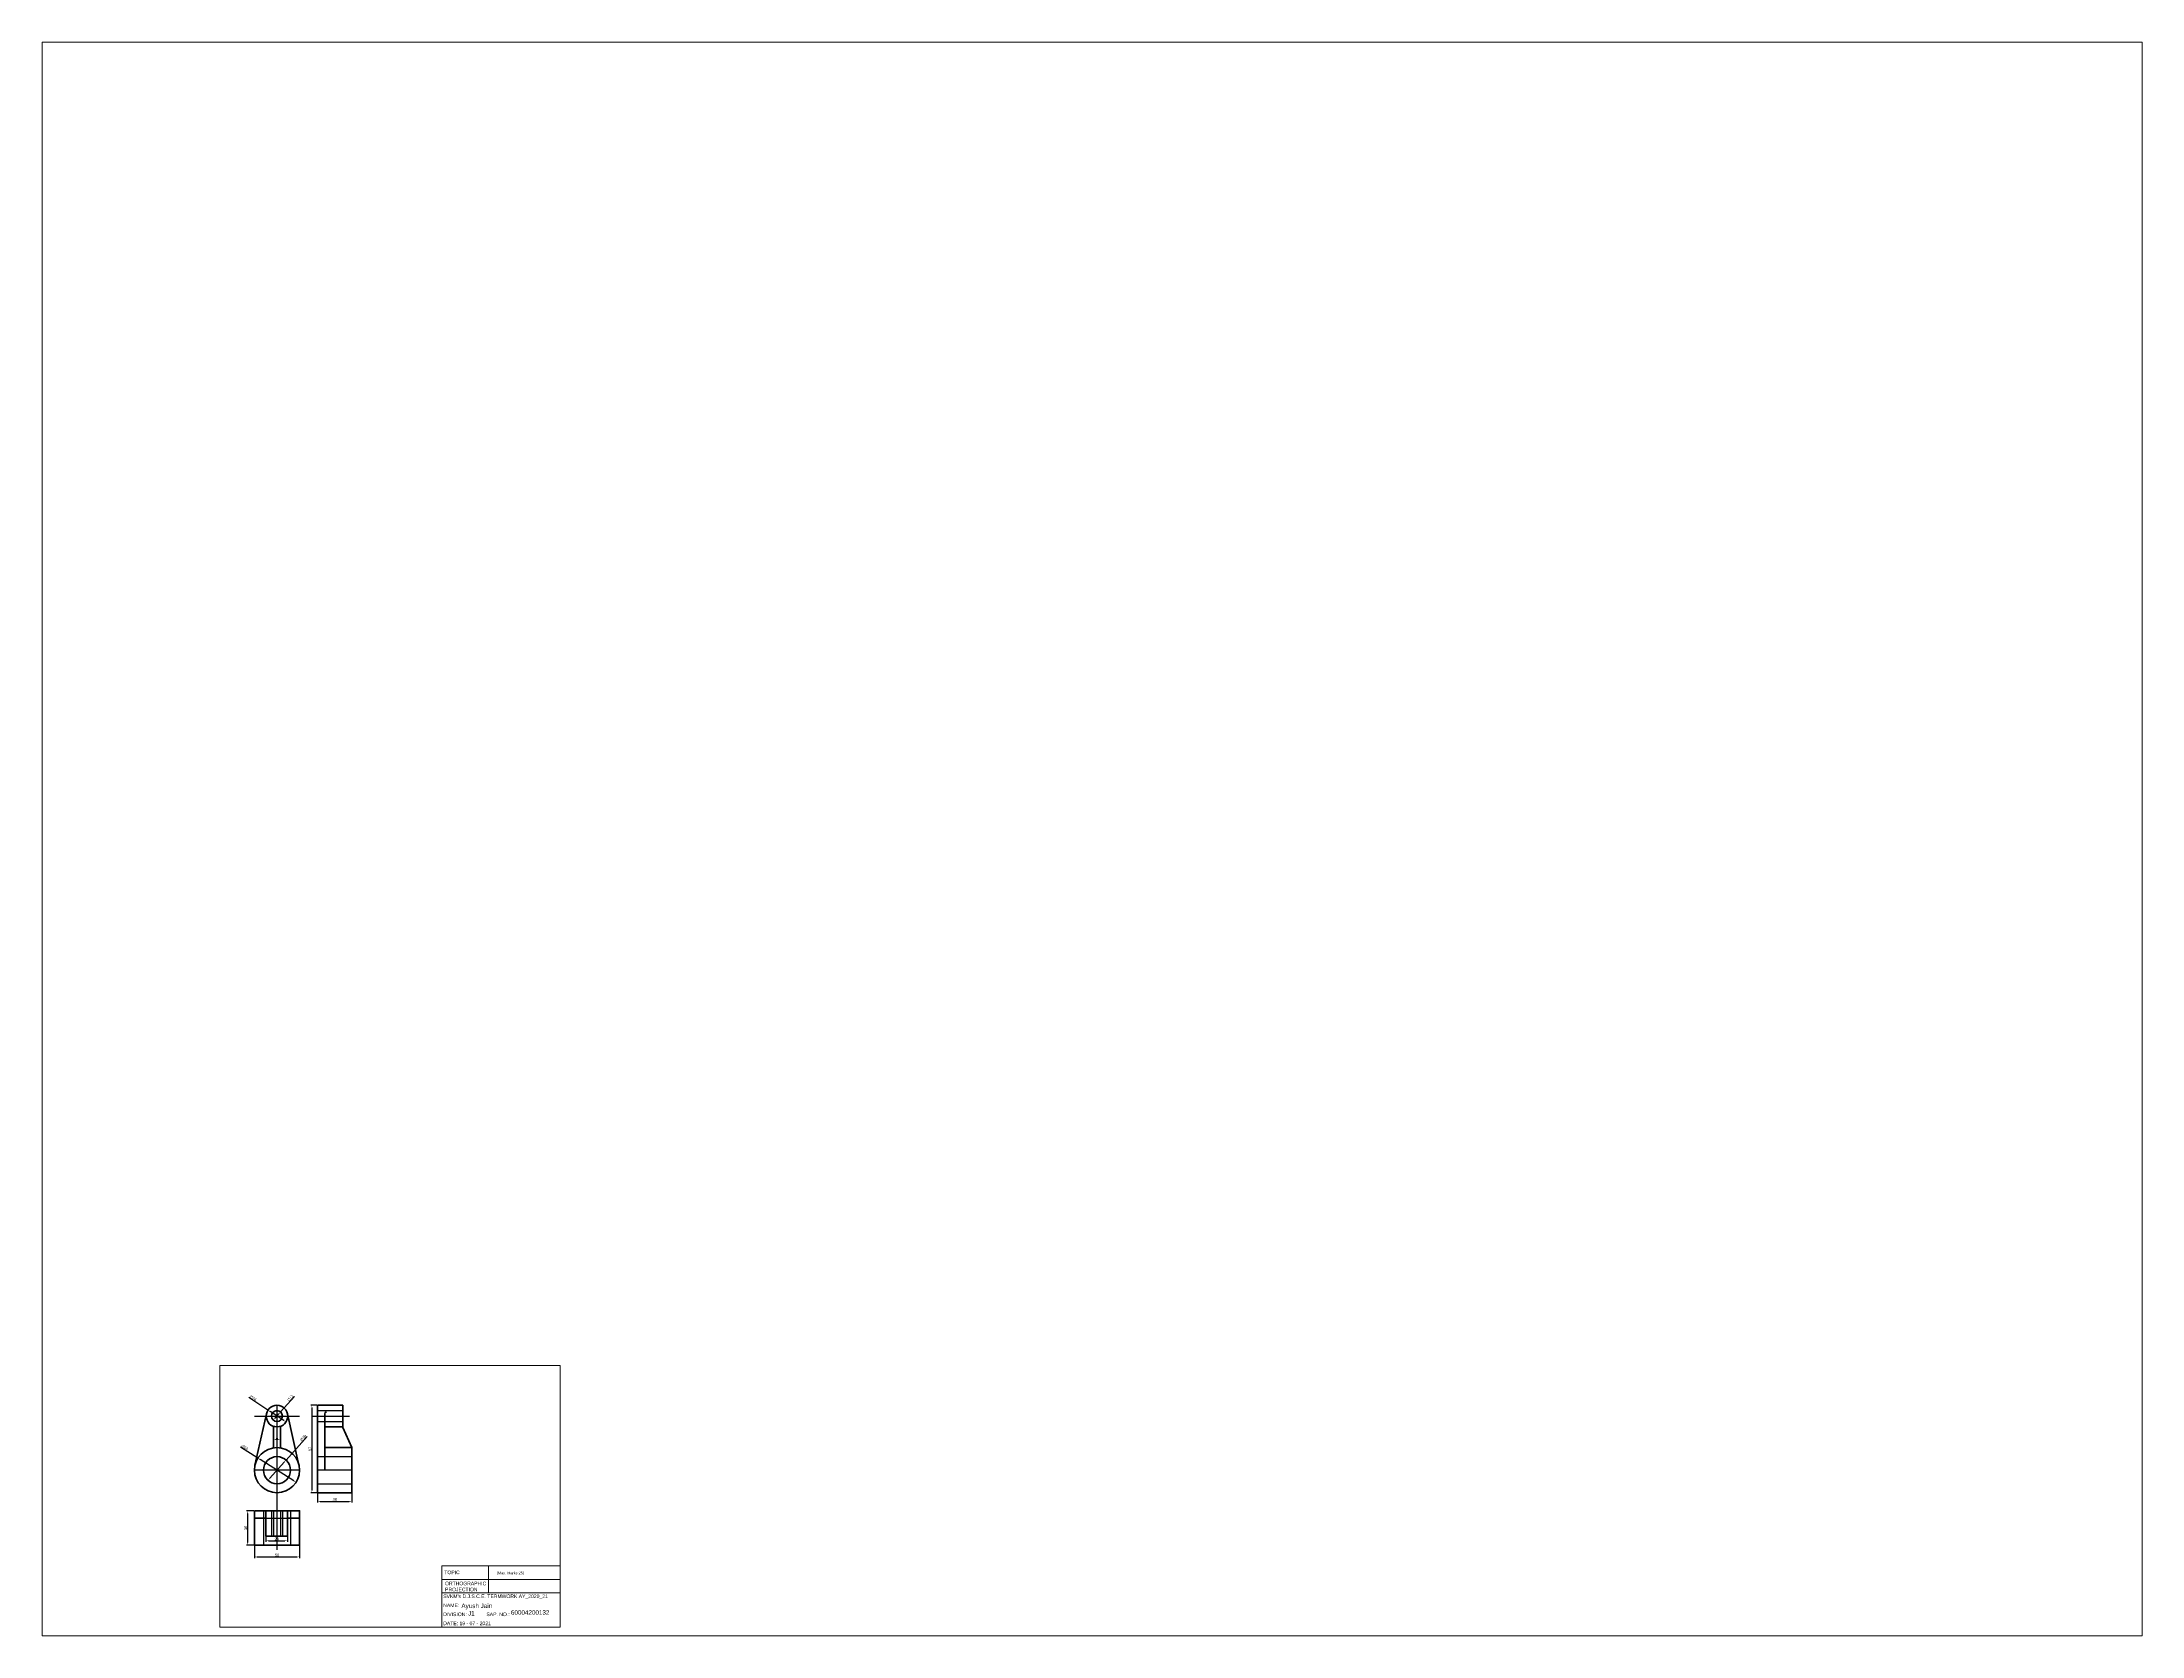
# Paper-space layout 'Layout1' of a CAD drawing. Header units: millimetres. Extents: x 26 to 231, y 20 to 176.
# The model-space entities are those that its viewports show. They can reach past a viewport. Long polylines and large blocks are cut down to what shows.
import ezdxf

# ---------------------------------------------------------------- set-up
doc = ezdxf.new("R2010")
doc.units = ezdxf.units.MM
doc.linetypes.add('CENTER2', pattern=[28.575, 19.05, -3.175, 3.175, -3.175])
doc.linetypes.add('DASHED2', pattern=[9.525, 6.35, -3.175])
for name, color, linetype, lineweight in [('Centtre', 1, 'CENTER2', 30), ('Hidden', 3, 'DASHED2', 30), ('Object', 2, 'Continuous', 40), ('TEMPLATE', 6, 'Continuous', 20)]:
    doc.layers.add(name, color=color, linetype=linetype, lineweight=lineweight)
doc.layers.add('Dimension', color=7, linetype='Continuous')
doc.styles.get("Standard").update_dxf_attribs({"font": 'arial.ttf'})
doc.dimstyles.new('ISO-25', dxfattribs={"dimtxt": 3, "dimasz": 3, "dimexe": 1.25, "dimexo": 0.625, "dimgap": 0.5, "dimtad": 1, "dimdec": 0, "dimtxsty": 'Standard', "dimcen": 2.5, "dimclrd": 256, "dimclre": 256, "dimclrt": 256, "dimadec": 0, "dimazin": 0, "dimtfac": 1, "dimtdec": 0, "dimtmove": 0, "dimatfit": 2, "dimfxl": 1, "dimlwd": -1, "dimarcsym": 0})

# ---------------------------------------------------------------- blocks, each defined once
blk = doc.blocks.new('*D2')
at = {"layer": 'Defpoints', "color": 0, "transparency": 16777216}
for p in [(42.1, 187.3), (84.3, 160.5)]:
    blk.add_point(p, dxfattribs=at)
at = {"layer": 'Dimension', "transparency": 16777216}
for p, q in [((42.1, 187.3), (22.7, 199.6)), ((81.7, 162.1), (44.6, 185.7))]:
    blk.add_line(p, q, dxfattribs=at)
for points in [[(44.9, 186.1), (44.3, 185.3), (42.1, 187.3)], [(82, 162.6), (81.5, 161.7), (84.3, 160.5)]]:
    blk.add_solid(points, dxfattribs=at)
at = {"layer": 'Dimension', "transparency": 16777216, "insert": (27.5, 199.1), "char_height": 3, "attachment_point": 5, "rotation": 327.599}
blk.add_mtext('∅50', dxfattribs=at)
blk = doc.blocks.new('*D3')
at = {"layer": 'Defpoints', "color": 0, "transparency": 16777216}
for p in [(73.2, 185.1), (53.2, 162.8)]:
    blk.add_point(p, dxfattribs=at)
at = {"layer": 'Dimension', "transparency": 16777216}
for p, q in [((73.2, 185.1), (96.8, 211.4)), ((55.2, 165), (71.2, 182.9))]:
    blk.add_line(p, q, dxfattribs=at)
for points in [[(54.8, 165.3), (55.5, 164.7), (53.2, 162.8)], [(70.8, 183.2), (71.6, 182.5), (73.2, 185.1)]]:
    blk.add_solid(points, dxfattribs=at)
at = {"layer": 'Dimension', "transparency": 16777216, "insert": (92.3, 209.6), "char_height": 3, "attachment_point": 5, "rotation": 48.1358}
blk.add_mtext('∅30', dxfattribs=at)
blk = doc.blocks.new('*D4')
at = {"layer": 'Defpoints', "color": 0, "transparency": 16777216}
for p in [(53.1, 240.5), (73.2, 227.3)]:
    blk.add_point(p, dxfattribs=at)
at = {"layer": 'Dimension', "transparency": 16777216}
for p, q in [((53.1, 240.5), (32, 254.4)), ((70.7, 229), (55.6, 238.9))]:
    blk.add_line(p, q, dxfattribs=at)
for points in [[(55.9, 239.3), (55.4, 238.4), (53.1, 240.5)], [(71, 229.4), (70.4, 228.6), (73.2, 227.3)]]:
    blk.add_solid(points, dxfattribs=at)
at = {"layer": 'Dimension', "transparency": 16777216, "insert": (36.7, 253.8), "char_height": 3, "attachment_point": 5, "rotation": 326.7551}
blk.add_mtext('∅24', dxfattribs=at)
blk = doc.blocks.new('*D5')
at = {"layer": 'Defpoints', "color": 0, "transparency": 16777216}
for p in [(67.2, 238.4), (59.2, 229.5)]:
    blk.add_point(p, dxfattribs=at)
at = {"layer": 'Dimension', "transparency": 16777216}
for p, q in [((61.2, 231.7), (65.2, 236.2)), ((67.2, 238.4), (82.6, 255.5))]:
    blk.add_line(p, q, dxfattribs=at)
for points in [[(64.8, 236.5), (65.5, 235.8), (67.2, 238.4)], [(60.8, 232), (61.5, 231.4), (59.2, 229.5)]]:
    blk.add_solid(points, dxfattribs=at)
at = {"layer": 'Dimension', "transparency": 16777216, "insert": (78.1, 253.8), "char_height": 3, "attachment_point": 5, "rotation": 48.1074}
blk.add_mtext('∅12', dxfattribs=at)
blk = doc.blocks.new('*D6')
at = {"layer": 'Defpoints', "color": 0, "transparency": 16777216}
for p in [(108.2, 245.9), (101.9, 148.9), (108.2, 148.9)]:
    blk.add_point(p, dxfattribs=at)
at = {"layer": 'Dimension', "lineweight": -2, "transparency": 16777216}
for p, q in [((107.5, 245.9), (100.7, 245.9)), ((107.5, 148.9), (100.7, 148.9))]:
    blk.add_line(p, q, dxfattribs=at)
at = {"layer": 'Dimension', "transparency": 16777216}
blk.add_line((101.9, 242.9), (101.9, 151.9), dxfattribs=at)
for points in [[(101.4, 242.9), (102.4, 242.9), (101.9, 245.9)], [(101.4, 151.9), (102.4, 151.9), (101.9, 148.9)]]:
    blk.add_solid(points, dxfattribs=at)
at = {"layer": 'Dimension', "transparency": 16777216, "insert": (99.9, 197.4), "char_height": 3, "attachment_point": 5, "rotation": 90}
blk.add_mtext('97', dxfattribs=at)
blk = doc.blocks.new('*D7')
at = {"layer": 'Defpoints', "color": 0, "transparency": 16777216}
for p in [(38.2, 128.9), (30.6, 90.9), (38.2, 90.9)]:
    blk.add_point(p, dxfattribs=at)
at = {"layer": 'Dimension', "lineweight": -2, "transparency": 16777216}
for p, q in [((37.5, 128.9), (29.4, 128.9)), ((37.5, 90.9), (29.4, 90.9))]:
    blk.add_line(p, q, dxfattribs=at)
at = {"layer": 'Dimension', "transparency": 16777216}
blk.add_line((30.6, 125.9), (30.6, 93.9), dxfattribs=at)
for points in [[(30.1, 125.9), (31.1, 125.9), (30.6, 128.9)], [(30.1, 93.9), (31.1, 93.9), (30.6, 90.9)]]:
    blk.add_solid(points, dxfattribs=at)
at = {"layer": 'Dimension', "transparency": 16777216, "insert": (28.6, 109.9), "char_height": 3, "attachment_point": 5, "rotation": 90}
blk.add_mtext('38', dxfattribs=at)
blk = doc.blocks.new('*D8')
at = {"layer": 'Defpoints', "color": 0, "transparency": 16777216}
for p in [(108.2, 148.9), (146.2, 148.9), (146.2, 139.4)]:
    blk.add_point(p, dxfattribs=at)
at = {"layer": 'Dimension', "lineweight": -2, "transparency": 16777216}
for p, q in [((108.2, 148.3), (108.2, 138.2)), ((146.2, 148.3), (146.2, 138.2))]:
    blk.add_line(p, q, dxfattribs=at)
at = {"layer": 'Dimension', "transparency": 16777216}
blk.add_line((111.2, 139.4), (143.2, 139.4), dxfattribs=at)
for points in [[(111.2, 139.9), (111.2, 138.9), (108.2, 139.4)], [(143.2, 139.9), (143.2, 138.9), (146.2, 139.4)]]:
    blk.add_solid(points, dxfattribs=at)
at = {"layer": 'Dimension', "transparency": 16777216, "insert": (127.2, 141.5), "char_height": 3, "attachment_point": 5}
blk.add_mtext('38', dxfattribs=at)
blk = doc.blocks.new('*D9')
at = {"layer": 'Defpoints', "color": 0, "transparency": 16777216}
for p in [(38.2, 90.9), (88.2, 90.9), (88.2, 77.8)]:
    blk.add_point(p, dxfattribs=at)
at = {"layer": 'Dimension', "lineweight": -2, "transparency": 16777216}
for p, q in [((38.2, 90.3), (38.2, 76.6)), ((88.2, 90.3), (88.2, 76.6))]:
    blk.add_line(p, q, dxfattribs=at)
at = {"layer": 'Dimension', "transparency": 16777216}
blk.add_line((41.2, 77.8), (85.2, 77.8), dxfattribs=at)
for points in [[(41.2, 78.3), (41.2, 77.3), (38.2, 77.8)], [(85.2, 78.3), (85.2, 77.3), (88.2, 77.8)]]:
    blk.add_solid(points, dxfattribs=at)
at = {"layer": 'Dimension', "transparency": 16777216, "insert": (63.2, 79.9), "char_height": 3, "attachment_point": 5}
blk.add_mtext('50', dxfattribs=at)
blk = doc.blocks.new('*D10')
at = {"layer": 'Defpoints', "color": 0, "transparency": 16777216}
for p in [(50.9, 100.9), (74.8, 100.9), (74.8, 95.7)]:
    blk.add_point(p, dxfattribs=at)
at = {"layer": 'Dimension', "lineweight": -2, "transparency": 16777216}
for p, q in [((50.9, 100.3), (50.9, 94.5)), ((74.8, 100.3), (74.8, 94.5))]:
    blk.add_line(p, q, dxfattribs=at)
at = {"layer": 'Dimension', "transparency": 16777216}
blk.add_line((53.9, 95.7), (71.8, 95.7), dxfattribs=at)
for points in [[(53.9, 96.2), (53.9, 95.2), (50.9, 95.7)], [(71.8, 96.2), (71.8, 95.2), (74.8, 95.7)]]:
    blk.add_solid(points, dxfattribs=at)
at = {"layer": 'Dimension', "transparency": 16777216, "insert": (62.8, 97.7), "char_height": 3, "attachment_point": 5}
blk.add_mtext('24', dxfattribs=at)
blk = doc.blocks.new('*D11')
at = {"layer": 'Defpoints', "color": 0, "transparency": 16777216}
for p in [(59.2, 207.9), (59.2, 198.6), (67.2, 198.6)]:
    blk.add_point(p, dxfattribs=at)
at = {"layer": 'Dimension', "lineweight": -2, "transparency": 16777216}
for p, q in [((59.2, 199.2), (59.2, 209.1)), ((67.2, 199.2), (67.2, 209.1))]:
    blk.add_line(p, q, dxfattribs=at)
at = {"layer": 'Dimension', "transparency": 16777216}
blk.add_line((64.2, 207.9), (62.2, 207.9), dxfattribs=at)
for points in [[(62.2, 208.4), (62.2, 207.4), (59.2, 207.9)], [(64.2, 208.4), (64.2, 207.4), (67.2, 207.9)]]:
    blk.add_solid(points, dxfattribs=at)
at = {"layer": 'Dimension', "transparency": 16777216, "insert": (63.2, 209.9), "char_height": 3, "attachment_point": 5}
blk.add_mtext('8', dxfattribs=at)

msp = doc.modelspace()

# ---------------------------------------------------------------- linework, layer by layer
at = {"layer": 'Centtre'}
for p, q in [((38.2, 233.9), (88.2, 233.9)), ((63.2, 245.9), (63.2, 85.8)), ((101.9, 233.9), (143.7, 233.9)), ((88.2, 173.9), (38.2, 173.9)), ((146.2, 173.9), (108.2, 173.9))]:
    msp.add_line(p, q, dxfattribs=at)
at = {"layer": 'Hidden'}
for p, q in [((108.2, 239.9), (136.2, 239.9)), ((108.2, 227.9), (136.2, 227.9)), ((108.2, 188.9), (146.2, 188.9)), ((108.2, 158.9), (146.2, 158.9)), ((48.2, 128.9), (48.2, 90.9)), ((50.9, 120.9), (74.8, 120.9)), ((57.2, 128.9), (57.2, 101.1)), ((59.2, 128.9), (59.2, 101)), ((67.2, 128.9), (67.2, 101)), ((69.2, 128.9), (69.2, 101)), ((78.2, 128.9), (78.2, 90.9))]:
    msp.add_line(p, q, dxfattribs=at)
at = {"layer": 'Object'}
for p, q in [((51.5, 236.5), (38.8, 179.3)), ((74.9, 236.5), (87.6, 179.3)), ((108.2, 148.9), (108.2, 245.9)), ((108.2, 245.9), (136.2, 245.9)), ((116.2, 236.5), (116.2, 174.6)), ((116.2, 236.5), (116.2, 236.5)), ((118.2, 238.5), (118.2, 238.5)), ((136.2, 245.9), (136.2, 221.3)), ((59.2, 222.6), (59.2, 198.6)), ((67.2, 222.6), (67.2, 198.6)), ((136.2, 221.9), (116.2, 221.9)), ((136.2, 221.3), (146.2, 198.9)), ((146.2, 198.9), (116.2, 198.9)), ((146.2, 198.9), (146.2, 148.9)), ((146.2, 148.9), (108.2, 148.9)), ((50.9, 120.9), (38.2, 120.9)), ((50.9, 100.9), (50.9, 128.9)), ((74.8, 128.9), (74.8, 100.9)), ((88.2, 120.9), (74.8, 120.9)), ((74.8, 100.9), (50.9, 100.9))]:
    msp.add_line(p, q, dxfattribs=at)
msp.add_lwpolyline([(38.2, 128.9), (88.2, 128.9), (88.2, 90.9), (38.2, 90.9)], close=True, dxfattribs=at)
for centre, radius in [((63.2, 233.9), 12), ((63.2, 233.9), 6), ((63.2, 173.9), 25), ((63.2, 173.9), 15)]:
    msp.add_circle(centre, radius, dxfattribs=at)
msp.add_arc((118.2, 236.5), 2, 90.1408, 180, dxfattribs=at)
at = {"layer": 'TEMPLATE'}
for p, q in [((245.9, 37.9), (245.9, 52.9)), ((246.1, 67.9), (377, 67.9)), ((246.1, 52.9), (246.1, 67.9)), ((246.1, 52.9), (377, 52.9)), ((297.8, 67.9), (297.8, 52.9)), ((297.8, 52.9), (297.8, 37.9)), ((245.9, 0), (245.9, 37.9)), ((245.9, 37.9), (377, 37.9)), ((304.4, 37.9), (377, 37.9)), ((239.5, 0), (376.4, 0))]:
    msp.add_line(p, q, dxfattribs=at)
msp.add_lwpolyline([(0, 0), (377, 0), (377, 290), (0, 290)], close=True, dxfattribs=at)

# ---------------------------------------------------------------- texts
for s, p in [('Ayush Jain', (267.6, 21.1)), ('J1', (275, 12.9)), ('60004200132', (322.5, 13.8))]:
    msp.add_text(s, height=5).set_placement(p)
at = {"layer": 'TEMPLATE', "attachment_point": 1}
for s, width, heights, insert, char_height in [('TOPIC', 48.066, [0], (248.7, 62.7), 4), ('ORTHOGRAPHIC\\PPROJECTION', 34.218, [0], (249.5, 50.4), 4), ('(Max. Marks 25)', 31.319, [0], (306.8, 61.6), 3), ("\\pxsm1.5;SVKM's D.J.S.C.E. TERMWORK AY_2020_21 \\PNAME:  \\PDIVISION:              SAP. NO.:  \\P\\ps*;DATE: 19 - 07 - 2021", 128.817, [34.4], (247.5, 36.2), 4)]:
    msp.add_mtext_dynamic_manual_height_columns(s, width=width, gutter_width=20, heights=heights, dxfattribs=dict(at, insert=insert, char_height=char_height))

# ---------------------------------------------------------------- dimensions: what is measured, and where the dimension line sits
at = {"layer": 'Dimension'}
for p1, p2, picture, middle in [((73.2, 227.3), (53.1, 240.5), '*D4', (35.5, 252)), ((59.2, 229.5), (67.2, 238.4), '*D5', (79.7, 252.4)), ((53.2, 162.8), (73.2, 185.1), '*D3', (93.9, 208.2)), ((84.3, 160.5), (42.1, 187.3), '*D2', (26.3, 197.3))]:
    dim = msp.add_diameter_dim_2p(p1=p1, p2=p2, dimstyle='ISO-25', dxfattribs=at)
    dim.commit()
    dim.dimension.update_dxf_attribs({"geometry": picture, "text_midpoint": middle, "dimtype": 163})
for base, p1, p2, picture, middle in [((101.9, 148.9), (108.2, 245.9), (108.2, 148.9), '*D6', (99.9, 197.4)), ((30.6, 90.9), (38.2, 128.9), (38.2, 90.9), '*D7', (28.6, 109.9))]:
    dim = msp.add_linear_dim(base=base, p1=p1, p2=p2, angle=90, dimstyle='ISO-25', dxfattribs=at)
    dim.commit()
    dim.dimension.update_dxf_attribs({"geometry": picture, "text_midpoint": middle})
for base, p1, p2, picture, middle in [((59.2, 207.9), (67.2, 198.6), (59.2, 198.6), '*D11', (63.2, 209.9)), ((146.2, 139.4), (108.2, 148.9), (146.2, 148.9), '*D8', (127.2, 141.5)), ((74.8, 95.7), (50.9, 100.9), (74.8, 100.9), '*D10', (62.8, 97.7)), ((88.2, 77.8), (38.2, 90.9), (88.2, 90.9), '*D9', (63.2, 79.9))]:
    dim = msp.add_linear_dim(base=base, p1=p1, p2=p2, dimstyle='ISO-25', dxfattribs=at)
    dim.commit()
    dim.dimension.update_dxf_attribs({"geometry": picture, "text_midpoint": middle})

psp = doc.layouts.get("Layout1")

# ---------------------------------------------------------------- viewports
at = {"layer": 'Hidden'}
psp.add_viewport(center=(128.5, 97.5), size=(205.6, 156), view_center_point=(966.59, 873.29), view_height=1766.1597, dxfattribs=at)

doc.saveas('drawing.dxf')
